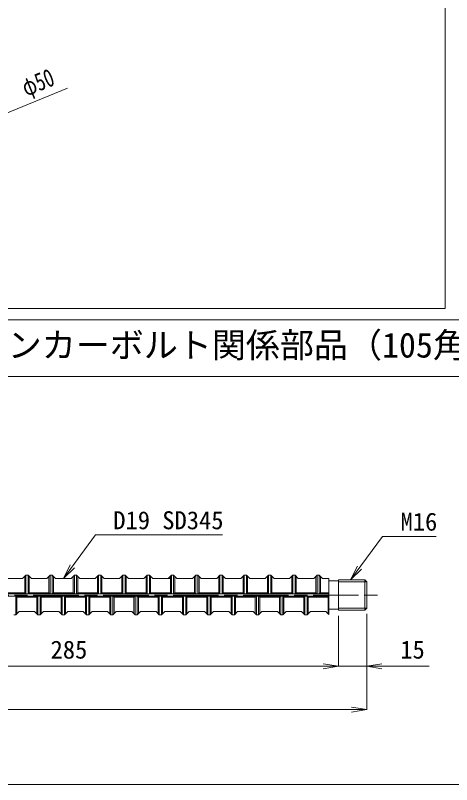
# Model space of a CAD drawing. Units: millimetres at full size, sheet at 1:2; details may follow other scales. Extents: x -630 to 630, y -446 to 446.
# Drawn here: x -353.2 to -122.6, y -420 to -13 of the extents above; entities that cross this region are included whole.
import ezdxf
from ezdxf.enums import TextEntityAlignment as Align

# ---------------------------------------------------------------- set-up
doc = ezdxf.new("R2010")
doc.units = ezdxf.units.MM
doc.header["$LTSCALE"] = 2
doc.linetypes.add('CHAIN', pattern=[18.5, 12, -1.5, 3.5, -1.5])
for name, color, linetype, lineweight in [('0-0_中心線等', 4, 'CHAIN', 9), ('0-1_all', 7, 'Continuous', 15), ('0-3_寸法', 4, 'Continuous', 9)]:
    doc.layers.add(name, color=color, linetype=linetype, lineweight=lineweight)
doc.styles.add('ＭＳ ゴシック', font='')
doc.styles.get('ＭＳ ゴシック').set_extended_font_data('MS Gothic')

msp = doc.modelspace()

# ---------------------------------------------------------------- linework, layer by layer
at = {"layer": '0-0_中心線等'}
msp.add_line((-565.755, -319.691), (-160.288, -319.691), dxfattribs=at)
at = {"layer": '0-1_all', "color": 2}
for p, q in [((-126, -168), (-126, 360)), ((600, -174), (-600, -174)), ((-600, -204), (600, -204)), ((600, -420), (-600, -420))]:
    msp.add_line(p, q, dxfattribs=at)
at = {"layer": '0-1_all'}
for p, q in [((-600, -168), (-126, -168)), ((-346.544, -309.191), (-347.71, -309.191)), ((-347.71, -309.191), (-347.71, -319.108)), ((-333.71, -309.191), (-334.877, -309.191)), ((-334.877, -309.191), (-334.877, -319.108)), ((-320.877, -309.191), (-322.044, -309.191)), ((-322.044, -309.191), (-322.044, -319.108)), ((-308.044, -309.191), (-309.21, -309.191)), ((-309.21, -309.191), (-309.21, -319.108)), ((-295.21, -309.191), (-296.377, -309.191)), ((-296.377, -309.191), (-296.377, -319.108)), ((-282.377, -309.191), (-283.544, -309.191)), ((-283.544, -309.191), (-283.544, -319.108)), ((-282.377, -309.191), (-280.627, -310.941)), ((-272.46, -310.941), (-270.71, -309.191)), ((-269.544, -309.191), (-270.71, -309.191)), ((-270.71, -309.191), (-270.71, -319.108)), ((-256.71, -309.191), (-257.877, -309.191)), ((-257.877, -309.191), (-257.877, -319.108)), ((-243.877, -309.191), (-245.044, -309.191)), ((-245.044, -309.191), (-245.044, -319.108)), ((-231.044, -309.191), (-232.21, -309.191)), ((-232.21, -309.191), (-232.21, -319.108)), ((-218.21, -309.191), (-219.377, -309.191)), ((-219.377, -309.191), (-219.377, -319.108)), ((-205.377, -309.191), (-206.544, -309.191)), ((-206.544, -309.191), (-206.544, -319.108)), ((-192.544, -309.191), (-193.71, -309.191)), ((-193.71, -309.191), (-193.71, -319.108)), ((-348.294, -309.775), (-348.294, -318.525)), ((-335.46, -309.775), (-335.46, -318.525)), ((-322.627, -309.775), (-322.627, -318.525)), ((-309.794, -309.775), (-309.794, -318.525)), ((-296.96, -309.775), (-296.96, -318.525)), ((-284.127, -309.775), (-284.127, -318.525)), ((-281.794, -309.775), (-281.794, -318.525)), ((-280.627, -310.941), (-271.002, -310.941)), ((-271.294, -309.775), (-271.294, -318.525)), ((-258.46, -309.775), (-258.46, -318.525)), ((-245.627, -309.775), (-245.627, -318.525)), ((-232.794, -309.775), (-232.794, -318.525)), ((-219.96, -309.775), (-219.96, -318.525)), ((-207.127, -309.775), (-207.127, -318.525)), ((-194.294, -309.775), (-194.294, -318.525)), ((-187.46, -330.025), (-187.46, -310.941)), ((-187.46, -312.191), (-182.46, -312.191)), ((-182.46, -311.691), (-168.46, -311.691)), ((-182.46, -311.691), (-182.46, -327.691)), ((-182.46, -312.691), (-167.46, -312.691)), ((-167.46, -312.691), (-167.46, -326.691)), ((-462.46, -319.108), (-187.46, -319.108)), ((-462.46, -320.275), (-187.46, -320.275)), ((-352.96, -330.191), (-352.96, -320.275)), ((-352.96, -320.275), (-352.377, -320.858)), ((-352.377, -329.608), (-352.377, -320.858)), ((-352.377, -320.858), (-341.877, -320.858)), ((-347.71, -319.108), (-348.294, -318.525)), ((-341.294, -320.275), (-341.877, -320.858)), ((-341.877, -329.608), (-341.877, -320.858)), ((-341.294, -330.191), (-341.294, -320.275)), ((-340.127, -330.191), (-340.127, -320.275)), ((-340.127, -320.275), (-339.544, -320.858)), ((-339.544, -329.608), (-339.544, -320.858)), ((-339.544, -320.858), (-329.044, -320.858)), ((-334.877, -319.108), (-335.46, -318.525)), ((-328.46, -320.275), (-329.044, -320.858)), ((-329.044, -329.608), (-329.044, -320.858)), ((-328.46, -330.191), (-328.46, -320.275)), ((-327.294, -330.191), (-327.294, -320.275)), ((-327.294, -320.275), (-326.71, -320.858)), ((-326.71, -329.608), (-326.71, -320.858)), ((-326.71, -320.858), (-316.21, -320.858)), ((-322.044, -319.108), (-322.627, -318.525)), ((-315.627, -320.275), (-316.21, -320.858)), ((-316.21, -329.608), (-316.21, -320.858)), ((-315.627, -330.191), (-315.627, -320.275)), ((-314.46, -330.191), (-314.46, -320.275)), ((-314.46, -320.275), (-313.877, -320.858)), ((-313.877, -329.608), (-313.877, -320.858)), ((-313.877, -320.858), (-303.377, -320.858)), ((-309.21, -319.108), (-309.794, -318.525)), ((-302.794, -320.275), (-303.377, -320.858)), ((-303.377, -329.608), (-303.377, -320.858)), ((-302.794, -330.191), (-302.794, -320.275)), ((-301.627, -330.191), (-301.627, -320.275)), ((-301.627, -320.275), (-301.044, -320.858)), ((-301.044, -329.608), (-301.044, -320.858)), ((-301.044, -320.858), (-290.544, -320.858)), ((-296.377, -319.108), (-296.96, -318.525)), ((-289.96, -320.275), (-290.544, -320.858)), ((-290.544, -329.608), (-290.544, -320.858)), ((-289.96, -330.191), (-289.96, -320.275)), ((-288.794, -330.191), (-288.794, -320.275)), ((-288.794, -320.275), (-288.21, -320.858)), ((-283.544, -319.108), (-284.127, -318.525)), ((-281.794, -318.525), (-271.57, -318.525)), ((-277.127, -320.275), (-277.71, -320.858)), ((-277.71, -329.608), (-277.71, -320.858)), ((-277.127, -330.191), (-277.127, -320.275)), ((-275.96, -330.191), (-275.96, -320.275)), ((-275.96, -320.275), (-275.377, -320.858)), ((-275.377, -329.608), (-275.377, -320.858)), ((-275.377, -320.858), (-264.877, -320.858)), ((-270.71, -319.108), (-271.294, -318.525)), ((-264.294, -320.275), (-264.877, -320.858)), ((-264.877, -329.608), (-264.877, -320.858)), ((-264.294, -330.191), (-264.294, -320.275)), ((-263.127, -330.191), (-263.127, -320.275)), ((-263.127, -320.275), (-262.544, -320.858)), ((-262.544, -329.608), (-262.544, -320.858)), ((-262.544, -320.858), (-252.044, -320.858)), ((-257.877, -319.108), (-258.46, -318.525)), ((-251.46, -320.275), (-252.044, -320.858)), ((-252.044, -329.608), (-252.044, -320.858)), ((-251.46, -330.191), (-251.46, -320.275)), ((-250.294, -330.191), (-250.294, -320.275)), ((-250.294, -320.275), (-249.71, -320.858)), ((-249.71, -329.608), (-249.71, -320.858)), ((-249.71, -320.858), (-239.21, -320.858)), ((-245.044, -319.108), (-245.627, -318.525)), ((-238.627, -320.275), (-239.21, -320.858)), ((-239.21, -329.608), (-239.21, -320.858)), ((-238.627, -330.191), (-238.627, -320.275)), ((-237.46, -330.191), (-237.46, -320.275)), ((-237.46, -320.275), (-236.877, -320.858)), ((-236.877, -329.608), (-236.877, -320.858)), ((-236.877, -320.858), (-226.377, -320.858)), ((-232.21, -319.108), (-232.794, -318.525)), ((-225.794, -320.275), (-226.377, -320.858)), ((-226.377, -329.608), (-226.377, -320.858)), ((-225.794, -330.191), (-225.794, -320.275)), ((-224.627, -330.191), (-224.627, -320.275)), ((-224.627, -320.275), (-224.044, -320.858)), ((-224.044, -329.608), (-224.044, -320.858)), ((-224.044, -320.858), (-213.544, -320.858)), ((-219.377, -319.108), (-219.96, -318.525)), ((-212.96, -320.275), (-213.544, -320.858)), ((-213.544, -329.608), (-213.544, -320.858)), ((-212.96, -330.191), (-212.96, -320.275)), ((-211.794, -330.191), (-211.794, -320.275)), ((-211.794, -320.275), (-211.21, -320.858)), ((-211.21, -329.608), (-211.21, -320.858)), ((-211.21, -320.858), (-200.71, -320.858)), ((-206.544, -319.108), (-207.127, -318.525)), ((-200.127, -320.275), (-200.71, -320.858)), ((-200.71, -329.608), (-200.71, -320.858)), ((-200.127, -330.191), (-200.127, -320.275)), ((-198.96, -330.191), (-198.96, -320.275)), ((-198.96, -320.275), (-198.377, -320.858)), ((-198.377, -329.608), (-198.377, -320.858)), ((-198.377, -320.858), (-187.877, -320.858)), ((-193.71, -319.108), (-194.294, -318.525)), ((-187.46, -320.441), (-187.877, -320.858)), ((-187.877, -329.608), (-187.877, -320.858)), ((-278.877, -328.441), (-277.127, -330.191)), ((-187.46, -327.191), (-182.46, -327.191)), ((-182.46, -326.691), (-167.46, -326.691)), ((-182.46, -327.691), (-168.46, -327.691)), ((-352.96, -330.191), (-354.127, -330.191)), ((-340.127, -330.191), (-341.294, -330.191)), ((-327.294, -330.191), (-328.46, -330.191)), ((-314.46, -330.191), (-315.627, -330.191)), ((-301.627, -330.191), (-302.794, -330.191)), ((-288.794, -330.191), (-289.96, -330.191)), ((-275.96, -330.191), (-277.127, -330.191)), ((-263.127, -330.191), (-264.294, -330.191)), ((-250.294, -330.191), (-251.46, -330.191)), ((-237.46, -330.191), (-238.627, -330.191)), ((-224.627, -330.191), (-225.794, -330.191)), ((-211.794, -330.191), (-212.96, -330.191)), ((-198.96, -330.191), (-200.127, -330.191))]:
    msp.add_line(p, q, dxfattribs=at)
at = {"layer": '0-1_all', "color": 6, "lineweight": 9}
for p, q in [((-327.877, -310.941), (-324.195, -303.715)), ((-176.088, -311.691), (-172.407, -304.465)), ((-327.877, -310.941), (-322.05, -305.299)), ((-176.088, -311.691), (-170.262, -306.049))]:
    msp.add_line(p, q, dxfattribs=at)
for points in [[(-327.877, -310.941), (-310.864, -287.916), (-302.864, -287.916), (-243.744, -287.916)], [(-176.088, -311.691), (-159.076, -288.666), (-151.076, -288.666), (-130.806, -288.666)]]:
    msp.add_lwpolyline(points, dxfattribs=at)
at = {"layer": '0-1_all'}
for points in [[(-359.377, -309.191), (-357.627, -310.941), (-349.46, -310.941), (-347.71, -309.191)], [(-346.544, -309.191), (-344.794, -310.941), (-336.627, -310.941), (-334.877, -309.191)], [(-346.544, -309.191), (-346.544, -319.108), (-345.96, -318.525)], [(-333.71, -309.191), (-331.96, -310.941), (-323.794, -310.941), (-322.044, -309.191)], [(-333.71, -309.191), (-333.71, -319.108), (-333.127, -318.525)], [(-320.877, -309.191), (-319.127, -310.941), (-310.96, -310.941), (-309.21, -309.191)], [(-320.877, -309.191), (-320.877, -319.108), (-320.294, -318.525)], [(-308.044, -309.191), (-306.294, -310.941), (-298.127, -310.941), (-296.377, -309.191)], [(-308.044, -309.191), (-308.044, -319.108), (-307.46, -318.525)], [(-295.21, -309.191), (-293.46, -310.941), (-285.294, -310.941), (-283.544, -309.191)], [(-295.21, -309.191), (-295.21, -319.108), (-294.627, -318.525)], [(-282.377, -309.191), (-282.377, -319.108), (-281.794, -318.525)], [(-269.544, -309.191), (-267.794, -310.941), (-259.627, -310.941), (-257.877, -309.191)], [(-269.544, -309.191), (-269.544, -319.108), (-268.96, -318.525)], [(-256.71, -309.191), (-254.96, -310.941), (-246.794, -310.941), (-245.044, -309.191)], [(-256.71, -309.191), (-256.71, -319.108), (-256.127, -318.525)], [(-243.877, -309.191), (-242.127, -310.941), (-233.96, -310.941), (-232.21, -309.191)], [(-243.877, -309.191), (-243.877, -319.108), (-243.294, -318.525)], [(-231.044, -309.191), (-229.294, -310.941), (-221.127, -310.941), (-219.377, -309.191)], [(-231.044, -309.191), (-231.044, -319.108), (-230.46, -318.525)], [(-218.21, -309.191), (-216.46, -310.941), (-208.294, -310.941), (-206.544, -309.191)], [(-218.21, -309.191), (-218.21, -319.108), (-217.627, -318.525)], [(-205.377, -309.191), (-203.627, -310.941), (-195.46, -310.941), (-193.71, -309.191)], [(-205.377, -309.191), (-205.377, -319.108), (-204.794, -318.525)], [(-192.544, -309.191), (-190.794, -310.941), (-187.46, -310.941)], [(-192.544, -309.191), (-192.544, -319.108), (-191.96, -318.525)], [(-358.794, -309.775), (-358.794, -318.525), (-348.294, -318.525)], [(-345.96, -309.775), (-345.96, -318.525), (-335.46, -318.525)], [(-333.127, -309.775), (-333.127, -318.525), (-322.627, -318.525)], [(-320.294, -309.775), (-320.294, -318.525), (-309.794, -318.525)], [(-307.46, -309.775), (-307.46, -318.525), (-296.96, -318.525)], [(-294.627, -309.775), (-294.627, -318.525), (-284.127, -318.525)], [(-268.96, -309.775), (-268.96, -318.525), (-258.46, -318.525)], [(-256.127, -309.775), (-256.127, -318.525), (-245.627, -318.525)], [(-243.294, -309.775), (-243.294, -318.525), (-232.794, -318.525)], [(-230.46, -309.775), (-230.46, -318.525), (-219.96, -318.525)], [(-217.627, -309.775), (-217.627, -318.525), (-207.127, -318.525)], [(-204.794, -309.775), (-204.794, -318.525), (-194.294, -318.525)], [(-191.96, -309.775), (-191.96, -318.525), (-187.46, -318.525)], [(-167.46, -312.691), (-168.46, -311.691), (-168.46, -327.691)], [(-167.46, -312.691), (-167.46, -326.691), (-168.46, -327.691)], [(-288.21, -329.608), (-288.21, -320.858), (-277.71, -320.858)], [(-352.96, -330.191), (-351.21, -328.441), (-343.044, -328.441), (-341.294, -330.191)], [(-340.127, -330.191), (-338.377, -328.441), (-330.21, -328.441), (-328.46, -330.191)], [(-327.294, -330.191), (-325.544, -328.441), (-317.377, -328.441), (-315.627, -330.191)], [(-314.46, -330.191), (-312.71, -328.441), (-304.544, -328.441), (-302.794, -330.191)], [(-301.627, -330.191), (-299.877, -328.441), (-291.71, -328.441), (-289.96, -330.191)], [(-288.794, -330.191), (-287.044, -328.441), (-278.877, -328.441)], [(-275.96, -330.191), (-274.21, -328.441), (-266.044, -328.441), (-264.294, -330.191)], [(-263.127, -330.191), (-261.377, -328.441), (-253.21, -328.441), (-251.46, -330.191)], [(-250.294, -330.191), (-248.544, -328.441), (-240.377, -328.441), (-238.627, -330.191)], [(-237.46, -330.191), (-235.71, -328.441), (-227.544, -328.441), (-225.794, -330.191)], [(-224.627, -330.191), (-222.877, -328.441), (-214.71, -328.441), (-212.96, -330.191)], [(-211.794, -330.191), (-210.044, -328.441), (-201.877, -328.441), (-200.127, -330.191)], [(-198.96, -330.191), (-197.21, -328.441), (-189.044, -328.441), (-187.46, -330.025)]]:
    msp.add_lwpolyline(points, dxfattribs=at)
at = {"layer": '0-3_寸法'}
for p, q in [((-182.46, -330.691), (-182.46, -357.544)), ((-182.46, -330.691), (-182.46, -357.544)), ((-167.46, -329.691), (-167.46, -357.544)), ((-167.46, -329.691), (-167.46, -380.517)), ((-467.46, -357.364), (-182.46, -357.364)), ((-182.46, -357.364), (-190.46, -356.03)), ((-182.46, -357.364), (-190.46, -356.03)), ((-182.46, -357.364), (-190.46, -358.697)), ((-182.46, -357.364), (-190.46, -358.697)), ((-167.46, -357.364), (-159.46, -356.03)), ((-167.46, -357.364), (-159.46, -358.697)), ((-557.46, -380.337), (-167.46, -380.337)), ((-167.46, -380.337), (-175.46, -379.004)), ((-167.46, -380.337), (-175.46, -381.671))]:
    msp.add_line(p, q, dxfattribs=at)
for points in [[(-325.606, -51.447), (-389.826, -77.77), (-436.09, -96.734), (-450.895, -102.802)], [(-198.46, -357.364), (-182.46, -357.364), (-167.46, -357.364), (-134.496, -357.364)]]:
    msp.add_lwpolyline(points, dxfattribs=at)

# ---------------------------------------------------------------- texts
at = {"layer": '0-1_all', "style": 'ＭＳ ゴシック'}
msp.add_text('ピタットベースMini/M16用アンカーボルト関係部品（105角，120角\u3000共通）\u3000', height=13.19, dxfattribs=at).set_placement((-591, -197.999), align=Align.BOTTOM_LEFT)
at = {"layer": '0-1_all', "color": 6, "style": 'ＭＳ ゴシック'}
for s, p in [('D19 SD345', (-301.474, -287.743)), ('M16', (-149.586, -288.493))]:
    msp.add_text(s, height=9.523, dxfattribs=at).set_placement(p, align=Align.BOTTOM_LEFT)
at = {"layer": '0-3_寸法', "style": 'ＭＳ ゴシック', "width": 0.75}
msp.add_text('φ50', height=9.523, rotation=22.288, dxfattribs=at).set_placement((-346.394, -58.7), align=Align.BOTTOM_LEFT)
at = {"layer": '0-3_寸法', "style": 'ＭＳ ゴシック'}
for s, p in [('285', (-334.63, -356.19)), ('15', (-149.728, -356.19))]:
    msp.add_text(s, height=9.523, dxfattribs=at).set_placement(p, align=Align.BOTTOM_LEFT)

doc.saveas('drawing.dxf')
